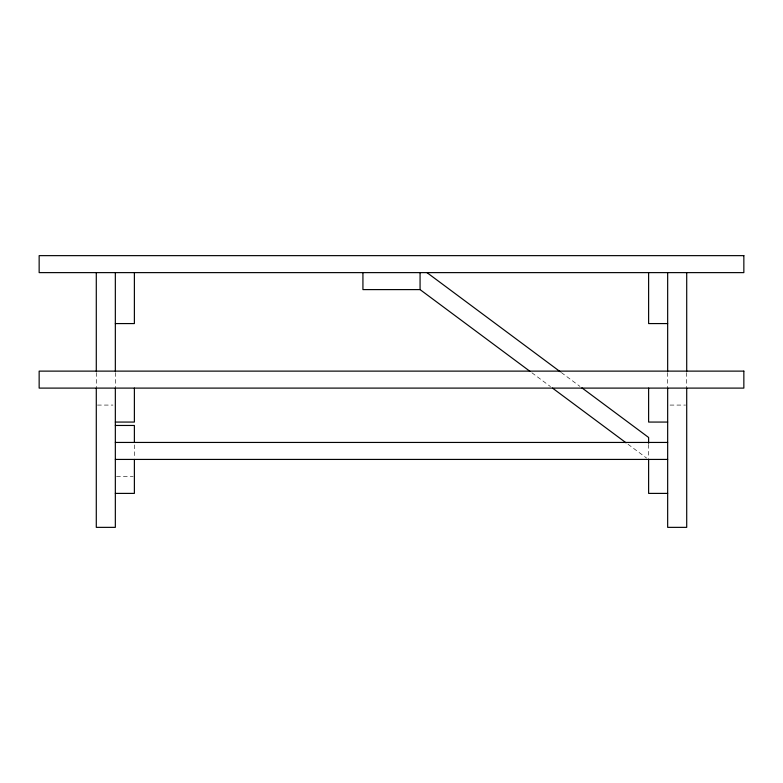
<?xml version="1.0" encoding="UTF-8"?>
<svg xmlns="http://www.w3.org/2000/svg" width="783" height="783" viewBox="0 0 783 783"><rect width="100%" height="100%" fill="white"/><g stroke="black" fill="none" stroke-linecap="round" stroke-linejoin="round"><path stroke-width="0.59" stroke-dasharray="3.92 2.94" d="M97.474 405.075L112.958 405.075M670.042 405.075L685.526 405.075M116.52 476.416L133.188 476.416M561.333 372.551L579.968 386.411M531.892 372.767L550.527 386.636M628.025 444.264L646.66 458.124M686.711 372.571L686.711 387.194M667.664 372.571L667.664 387.194M648.618 444.45L648.618 458.417M134.382 444.871L134.382 458.221M115.336 372.571L115.336 387.194M96.289 372.571L96.289 387.194"/><path stroke-width="1.17" d="M529.934 371.308L420.07 289.602L362.93 289.602L362.93 272.621M115.336 323.575L134.382 323.575L134.382 272.621M667.664 323.575L648.618 323.575L648.618 272.621M115.336 422.066L134.382 422.066L134.382 388.104M667.664 422.066L648.618 422.066L648.618 388.104M115.336 425.463L134.382 425.463L134.382 442.444M115.336 442.444L667.664 442.444M115.336 459.425L667.664 459.425M115.336 493.398L134.382 493.398L134.382 459.425M667.664 493.398L648.618 493.398L648.618 459.425M426.97 272.621L560.354 371.827M581.926 387.869L648.618 437.472L648.618 443.286M552.495 388.094L626.057 442.806M686.711 272.621L686.711 371.348M686.711 388.104L686.711 527.36L667.664 527.36L667.664 388.104M667.664 272.621L667.664 371.348M420.07 272.621L420.07 289.602M115.336 272.621L115.336 371.348M115.336 388.104L115.336 527.36L96.289 527.36L96.289 388.104M96.289 272.621L96.289 371.348M743.85 255.64L39.15 255.64L39.15 272.621L743.85 272.621L743.85 255.64M743.85 371.122L39.15 371.122L39.15 388.104L743.85 388.104L743.85 371.122"/></g></svg>
